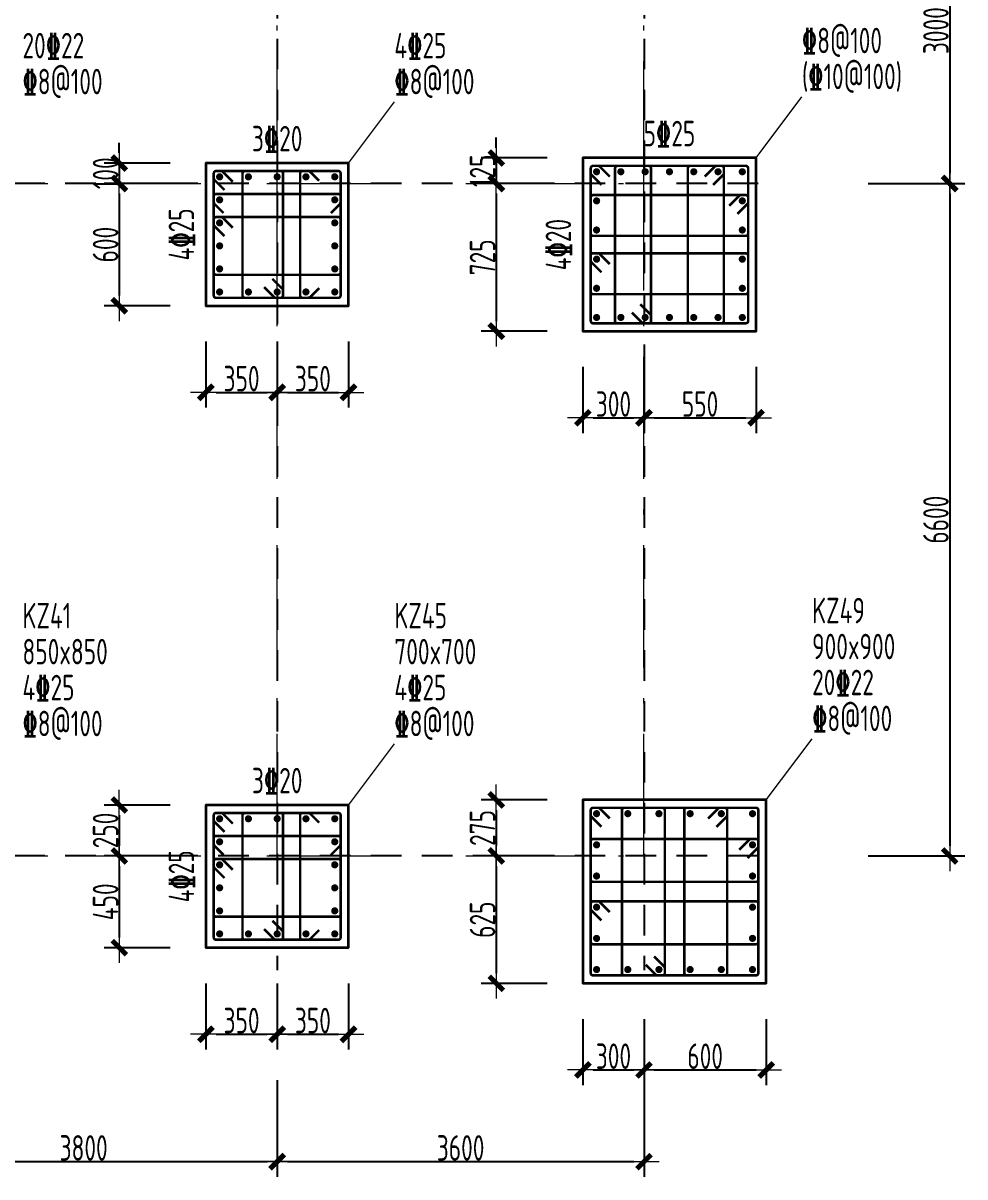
# Model space of a CAD drawing. Header units: millimetres. Extents: x 539196 to 807275, y 431843 to 1156631.
# Drawn here: x 643774 to 653018, y 701309 to 712633 of the extents above; entities that cross this region are included whole.
import ezdxf
from ezdxf.enums import TextEntityAlignment as Align

# ---------------------------------------------------------------- set-up
doc = ezdxf.new("R2010")
doc.units = ezdxf.units.MM
doc.header["$MEASUREMENT"] = 0
for name, pattern in [('DOTE', [2.42, 2, -0.2, 0.02, -0.2]), ('点划线', [1850, 1200, -300, 50, -300]), ('虚线', [500, 300, -200])]:
    doc.linetypes.add(name, pattern=pattern)
doc.layers.add('DOTE', color=1, linetype='DOTE')
for name, color, linetype, lineweight in [('柱原位标注', 7, 'Continuous', 18), ('柱尺寸标注', 3, 'Continuous', 18), ('柱标注引线', 2, 'Continuous', 18), ('柱箍筋', 1, 'Continuous', 25), ('柱纵筋', 1, 'Continuous', 70), ('柱集中标注', 2, 'Continuous', 18), ('砼柱', 2, 'Continuous', 35), ('网格', 9, '点划线', 18), ('轴线标注', 3, 'Continuous', 18)]:
    doc.layers.add(name, color=color, linetype=linetype, lineweight=lineweight)
doc.styles.add('样式 1_yjk_yjk', font='yjkeng.shx', dxfattribs={"width": 0.7, "bigfont": 'yjkchn.shx'})
doc.dimstyles.new('盈建科结构_yjk_yjk', dxfattribs={"dimscale": 100, "dimtxt": 2.5, "dimasz": 1, "dimexe": 1.5, "dimexo": 0.625, "dimgap": 0.1, "dimtad": 1, "dimdec": 0, "dimrnd": 1, "dimzin": 0, "dimdsep": 46, "dimtxsty": '样式 1_yjk_yjk', "dimblk": '_yjkbk', "dimblk1": 'ARCHTICK', "dimblk2": 'ARCHTICK', "dimcen": 0.09, "dimadec": 0, "dimazin": 0, "dimtfac": 1, "dimtdec": 4, "dimtix": 1, "dimtmove": 2, "dimatfit": 3, "dimfxl": 0, "dimtolj": 1, "dimtzin": 0, "dimarcsym": 0})

# ---------------------------------------------------------------- blocks, each defined once
blk = doc.blocks.new('_yjkbk')
blk.add_line((-1, 0), (1.5, 0))
blk.add_lwpolyline([(-0.7, -0.7, 0.5, 0.5, 0), (0.7, 0.7, 0.5, 0.5, 0)], format="xyseb")
blk = doc.blocks.new('*D990')
at = {"layer": 'Defpoints', "color": 0}
for p in [(645568, 709859), (646268, 709859), (646268, 709009)]:
    blk.add_point(p, dxfattribs=at)
at = {"layer": '柱尺寸标注', "color": 0, "lineweight": -2}
for p, q in [((645568, 709509), (645568, 708859)), ((646268, 709509), (646268, 708859)), ((645668, 709009), (646168, 709009))]:
    blk.add_line(p, q, dxfattribs=at)
at = {"layer": '柱尺寸标注', "color": 0, "lineweight": -2, "xscale": 100, "yscale": 100, "zscale": 100, "rotation": 180}
blk.add_blockref('_yjkbk', (645568, 709009), dxfattribs=at)
at = {"layer": '柱尺寸标注', "color": 0, "lineweight": -2, "xscale": 100, "yscale": 100, "zscale": 100}
blk.add_blockref('_yjkbk', (646268, 709009), dxfattribs=at)
at = {"layer": '柱尺寸标注', "color": 0, "insert": (645918, 709144), "char_height": 250, "attachment_point": 5, "style": '样式 1_yjk_yjk'}
blk.add_mtext('\\A1;350', dxfattribs=at)
blk = doc.blocks.new('_ARCHTICK')
at = {"color": 0, "linetype": 'ByBlock', "const_width": 0.15}
blk.add_lwpolyline([(-0.5, -0.5), (0.5, 0.5)], dxfattribs=at)
blk = doc.blocks.new('*D991')
at = {"layer": 'Defpoints', "color": 0}
for p in [(646268, 709859), (646968, 709859), (646968, 709009)]:
    blk.add_point(p, dxfattribs=at)
at = {"layer": '柱尺寸标注', "color": 0, "lineweight": -2}
for p, q in [((646268, 709509), (646268, 708859)), ((646968, 709509), (646968, 708859)), ((646368, 709009), (646868, 709009))]:
    blk.add_line(p, q, dxfattribs=at)
at = {"layer": '柱尺寸标注', "color": 0, "lineweight": -2, "xscale": 100, "yscale": 100, "zscale": 100, "rotation": 180}
blk.add_blockref('_yjkbk', (646268, 709009), dxfattribs=at)
at = {"layer": '柱尺寸标注', "color": 0, "lineweight": -2, "xscale": 100, "yscale": 100, "zscale": 100}
blk.add_blockref('_yjkbk', (646968, 709009), dxfattribs=at)
at = {"layer": '柱尺寸标注', "color": 0, "insert": (646618, 709144), "char_height": 250, "attachment_point": 5, "style": '样式 1_yjk_yjk'}
blk.add_mtext('\\A1;350', dxfattribs=at)
blk = doc.blocks.new('*D992')
at = {"layer": 'Defpoints', "color": 0}
for p in [(645568, 711259), (644718, 711059), (645568, 711059)]:
    blk.add_point(p, dxfattribs=at)
at = {"layer": '柱尺寸标注', "color": 0, "lineweight": -2}
for p, q in [((644718, 711359), (644718, 711459)), ((645218, 711259), (644568, 711259)), ((644718, 711259), (644718, 711059)), ((645218, 711059), (644568, 711059)), ((644718, 710959), (644718, 710859))]:
    blk.add_line(p, q, dxfattribs=at)
at = {"layer": '柱尺寸标注', "color": 0, "lineweight": -2, "xscale": 100, "yscale": 100, "zscale": 100}
for p, rotation in [((644718, 711259), 270), ((644718, 711059), 90)]:
    blk.add_blockref('_yjkbk', p, dxfattribs=dict(at, rotation=rotation))
at = {"layer": '柱尺寸标注', "color": 0, "insert": (644583, 711159), "char_height": 250, "attachment_point": 5, "rotation": 90, "style": '样式 1_yjk_yjk'}
blk.add_mtext('\\A1;100', dxfattribs=at)
blk = doc.blocks.new('*D993')
at = {"layer": 'Defpoints', "color": 0}
for p in [(645568, 711059), (644718, 709859), (645568, 709859)]:
    blk.add_point(p, dxfattribs=at)
at = {"layer": '柱尺寸标注', "color": 0, "lineweight": -2}
for p, q in [((645218, 711059), (644568, 711059)), ((644718, 710959), (644718, 709959)), ((645218, 709859), (644568, 709859))]:
    blk.add_line(p, q, dxfattribs=at)
at = {"layer": '柱尺寸标注', "color": 0, "lineweight": -2, "xscale": 100, "yscale": 100, "zscale": 100}
for p, rotation in [((644718, 711059), 90), ((644718, 709859), 270)]:
    blk.add_blockref('_yjkbk', p, dxfattribs=dict(at, rotation=rotation))
at = {"layer": '柱尺寸标注', "color": 0, "insert": (644583, 710459), "char_height": 250, "attachment_point": 5, "rotation": 90, "style": '样式 1_yjk_yjk'}
blk.add_mtext('\\A1;600', dxfattribs=at)
blk = doc.blocks.new('*D994')
at = {"layer": 'Defpoints', "color": 0}
for p in [(645568, 703559), (646268, 703559), (646268, 702709)]:
    blk.add_point(p, dxfattribs=at)
at = {"layer": '柱尺寸标注', "color": 0, "lineweight": -2}
for p, q in [((645568, 703209), (645568, 702559)), ((646268, 703209), (646268, 702559)), ((645668, 702709), (646168, 702709))]:
    blk.add_line(p, q, dxfattribs=at)
at = {"layer": '柱尺寸标注', "color": 0, "lineweight": -2, "xscale": 100, "yscale": 100, "zscale": 100, "rotation": 180}
blk.add_blockref('_yjkbk', (645568, 702709), dxfattribs=at)
at = {"layer": '柱尺寸标注', "color": 0, "lineweight": -2, "xscale": 100, "yscale": 100, "zscale": 100}
blk.add_blockref('_yjkbk', (646268, 702709), dxfattribs=at)
at = {"layer": '柱尺寸标注', "color": 0, "insert": (645918, 702844), "char_height": 250, "attachment_point": 5, "style": '样式 1_yjk_yjk'}
blk.add_mtext('\\A1;350', dxfattribs=at)
blk = doc.blocks.new('*D995')
at = {"layer": 'Defpoints', "color": 0}
for p in [(646268, 703559), (646968, 703559), (646968, 702709)]:
    blk.add_point(p, dxfattribs=at)
at = {"layer": '柱尺寸标注', "color": 0, "lineweight": -2}
for p, q in [((646268, 703209), (646268, 702559)), ((646968, 703209), (646968, 702559)), ((646368, 702709), (646868, 702709))]:
    blk.add_line(p, q, dxfattribs=at)
at = {"layer": '柱尺寸标注', "color": 0, "lineweight": -2, "xscale": 100, "yscale": 100, "zscale": 100, "rotation": 180}
blk.add_blockref('_yjkbk', (646268, 702709), dxfattribs=at)
at = {"layer": '柱尺寸标注', "color": 0, "lineweight": -2, "xscale": 100, "yscale": 100, "zscale": 100}
blk.add_blockref('_yjkbk', (646968, 702709), dxfattribs=at)
at = {"layer": '柱尺寸标注', "color": 0, "insert": (646618, 702844), "char_height": 250, "attachment_point": 5, "style": '样式 1_yjk_yjk'}
blk.add_mtext('\\A1;350', dxfattribs=at)
blk = doc.blocks.new('*D996')
at = {"layer": 'Defpoints', "color": 0}
for p in [(645568, 704959), (644718, 704459), (645568, 704459)]:
    blk.add_point(p, dxfattribs=at)
at = {"layer": '柱尺寸标注', "color": 0, "lineweight": -2}
for p, q in [((645218, 704959), (644568, 704959)), ((644718, 704859), (644718, 704559)), ((645218, 704459), (644568, 704459))]:
    blk.add_line(p, q, dxfattribs=at)
at = {"layer": '柱尺寸标注', "color": 0, "lineweight": -2, "xscale": 100, "yscale": 100, "zscale": 100}
for p, rotation in [((644718, 704959), 90), ((644718, 704459), 270)]:
    blk.add_blockref('_yjkbk', p, dxfattribs=dict(at, rotation=rotation))
at = {"layer": '柱尺寸标注', "color": 0, "insert": (644583, 704709), "char_height": 250, "attachment_point": 5, "rotation": 90, "style": '样式 1_yjk_yjk'}
blk.add_mtext('\\A1;250', dxfattribs=at)
blk = doc.blocks.new('*D997')
at = {"layer": 'Defpoints', "color": 0}
for p in [(645568, 704459), (644718, 703559), (645568, 703559)]:
    blk.add_point(p, dxfattribs=at)
at = {"layer": '柱尺寸标注', "color": 0, "lineweight": -2}
for p, q in [((645218, 704459), (644568, 704459)), ((644718, 704359), (644718, 703659)), ((645218, 703559), (644568, 703559))]:
    blk.add_line(p, q, dxfattribs=at)
at = {"layer": '柱尺寸标注', "color": 0, "lineweight": -2, "xscale": 100, "yscale": 100, "zscale": 100}
for p, rotation in [((644718, 704459), 90), ((644718, 703559), 270)]:
    blk.add_blockref('_yjkbk', p, dxfattribs=dict(at, rotation=rotation))
at = {"layer": '柱尺寸标注', "color": 0, "insert": (644583, 704009), "char_height": 250, "attachment_point": 5, "rotation": 90, "style": '样式 1_yjk_yjk'}
blk.add_mtext('\\A1;450', dxfattribs=at)
blk = doc.blocks.new('*D1006')
at = {"layer": 'Defpoints', "color": 0}
for p in [(649268, 709609), (649868, 709609), (649868, 708759)]:
    blk.add_point(p, dxfattribs=at)
at = {"layer": '柱尺寸标注', "color": 0, "lineweight": -2}
for p, q in [((649268, 709259), (649268, 708609)), ((649868, 709259), (649868, 708609)), ((649368, 708759), (649768, 708759))]:
    blk.add_line(p, q, dxfattribs=at)
at = {"layer": '柱尺寸标注', "color": 0, "lineweight": -2, "xscale": 100, "yscale": 100, "zscale": 100, "rotation": 180}
blk.add_blockref('_yjkbk', (649268, 708759), dxfattribs=at)
at = {"layer": '柱尺寸标注', "color": 0, "lineweight": -2, "xscale": 100, "yscale": 100, "zscale": 100}
blk.add_blockref('_yjkbk', (649868, 708759), dxfattribs=at)
at = {"layer": '柱尺寸标注', "color": 0, "insert": (649568, 708894), "char_height": 250, "attachment_point": 5, "style": '样式 1_yjk_yjk'}
blk.add_mtext('\\A1;300', dxfattribs=at)
blk = doc.blocks.new('*D1007')
at = {"layer": 'Defpoints', "color": 0}
for p in [(649868, 709609), (650968, 709609), (650968, 708759)]:
    blk.add_point(p, dxfattribs=at)
at = {"layer": '柱尺寸标注', "color": 0, "lineweight": -2}
for p, q in [((649868, 709259), (649868, 708609)), ((650968, 709259), (650968, 708609)), ((649968, 708759), (650868, 708759))]:
    blk.add_line(p, q, dxfattribs=at)
at = {"layer": '柱尺寸标注', "color": 0, "lineweight": -2, "xscale": 100, "yscale": 100, "zscale": 100, "rotation": 180}
blk.add_blockref('_yjkbk', (649868, 708759), dxfattribs=at)
at = {"layer": '柱尺寸标注', "color": 0, "lineweight": -2, "xscale": 100, "yscale": 100, "zscale": 100}
blk.add_blockref('_yjkbk', (650968, 708759), dxfattribs=at)
at = {"layer": '柱尺寸标注', "color": 0, "insert": (650418, 708894), "char_height": 250, "attachment_point": 5, "style": '样式 1_yjk_yjk'}
blk.add_mtext('\\A1;550', dxfattribs=at)
blk = doc.blocks.new('*D1008')
at = {"layer": 'Defpoints', "color": 0}
for p in [(649268, 711309), (648418, 711059), (649268, 711059)]:
    blk.add_point(p, dxfattribs=at)
at = {"layer": '柱尺寸标注', "color": 0, "lineweight": -2}
for p, q in [((648418, 711409), (648418, 711509)), ((648918, 711309), (648268, 711309)), ((648418, 711309), (648418, 711059)), ((648918, 711059), (648268, 711059)), ((648418, 710959), (648418, 710859))]:
    blk.add_line(p, q, dxfattribs=at)
at = {"layer": '柱尺寸标注', "color": 0, "lineweight": -2, "xscale": 100, "yscale": 100, "zscale": 100}
for p, rotation in [((648418, 711309), 270), ((648418, 711059), 90)]:
    blk.add_blockref('_yjkbk', p, dxfattribs=dict(at, rotation=rotation))
at = {"layer": '柱尺寸标注', "color": 0, "insert": (648283, 711184), "char_height": 250, "attachment_point": 5, "rotation": 90, "style": '样式 1_yjk_yjk'}
blk.add_mtext('\\A1;125', dxfattribs=at)
blk = doc.blocks.new('*D1009')
at = {"layer": 'Defpoints', "color": 0}
for p in [(649268, 711059), (648418, 709609), (649268, 709609)]:
    blk.add_point(p, dxfattribs=at)
at = {"layer": '柱尺寸标注', "color": 0, "lineweight": -2}
for p, q in [((648918, 711059), (648268, 711059)), ((648418, 710959), (648418, 709709)), ((648918, 709609), (648268, 709609))]:
    blk.add_line(p, q, dxfattribs=at)
at = {"layer": '柱尺寸标注', "color": 0, "lineweight": -2, "xscale": 100, "yscale": 100, "zscale": 100}
for p, rotation in [((648418, 711059), 90), ((648418, 709609), 270)]:
    blk.add_blockref('_yjkbk', p, dxfattribs=dict(at, rotation=rotation))
at = {"layer": '柱尺寸标注', "color": 0, "insert": (648283, 710334), "char_height": 250, "attachment_point": 5, "rotation": 90, "style": '样式 1_yjk_yjk'}
blk.add_mtext('\\A1;725', dxfattribs=at)
blk = doc.blocks.new('*D1010')
at = {"layer": 'Defpoints', "color": 0}
for p in [(649268, 703209), (649868, 703209), (649868, 702359)]:
    blk.add_point(p, dxfattribs=at)
at = {"layer": '柱尺寸标注', "color": 0, "lineweight": -2}
for p, q in [((649268, 702859), (649268, 702209)), ((649868, 702859), (649868, 702209)), ((649368, 702359), (649768, 702359))]:
    blk.add_line(p, q, dxfattribs=at)
at = {"layer": '柱尺寸标注', "color": 0, "lineweight": -2, "xscale": 100, "yscale": 100, "zscale": 100, "rotation": 180}
blk.add_blockref('_yjkbk', (649268, 702359), dxfattribs=at)
at = {"layer": '柱尺寸标注', "color": 0, "lineweight": -2, "xscale": 100, "yscale": 100, "zscale": 100}
blk.add_blockref('_yjkbk', (649868, 702359), dxfattribs=at)
at = {"layer": '柱尺寸标注', "color": 0, "insert": (649568, 702494), "char_height": 250, "attachment_point": 5, "style": '样式 1_yjk_yjk'}
blk.add_mtext('\\A1;300', dxfattribs=at)
blk = doc.blocks.new('*D1011')
at = {"layer": 'Defpoints', "color": 0}
for p in [(649868, 703209), (651068, 703209), (651068, 702359)]:
    blk.add_point(p, dxfattribs=at)
at = {"layer": '柱尺寸标注', "color": 0, "lineweight": -2}
for p, q in [((649868, 702859), (649868, 702209)), ((651068, 702859), (651068, 702209)), ((649968, 702359), (650968, 702359))]:
    blk.add_line(p, q, dxfattribs=at)
at = {"layer": '柱尺寸标注', "color": 0, "lineweight": -2, "xscale": 100, "yscale": 100, "zscale": 100, "rotation": 180}
blk.add_blockref('_yjkbk', (649868, 702359), dxfattribs=at)
at = {"layer": '柱尺寸标注', "color": 0, "lineweight": -2, "xscale": 100, "yscale": 100, "zscale": 100}
blk.add_blockref('_yjkbk', (651068, 702359), dxfattribs=at)
at = {"layer": '柱尺寸标注', "color": 0, "insert": (650468, 702494), "char_height": 250, "attachment_point": 5, "style": '样式 1_yjk_yjk'}
blk.add_mtext('\\A1;600', dxfattribs=at)
blk = doc.blocks.new('*D1012')
at = {"layer": 'Defpoints', "color": 0}
for p in [(649268, 705009), (648418, 704459), (649268, 704459)]:
    blk.add_point(p, dxfattribs=at)
at = {"layer": '柱尺寸标注', "color": 0, "lineweight": -2}
for p, q in [((648918, 705009), (648268, 705009)), ((648418, 704909), (648418, 704559)), ((648918, 704459), (648268, 704459))]:
    blk.add_line(p, q, dxfattribs=at)
at = {"layer": '柱尺寸标注', "color": 0, "lineweight": -2, "xscale": 100, "yscale": 100, "zscale": 100}
for p, rotation in [((648418, 705009), 90), ((648418, 704459), 270)]:
    blk.add_blockref('_yjkbk', p, dxfattribs=dict(at, rotation=rotation))
at = {"layer": '柱尺寸标注', "color": 0, "insert": (648283, 704734), "char_height": 250, "attachment_point": 5, "rotation": 90, "style": '样式 1_yjk_yjk'}
blk.add_mtext('\\A1;275', dxfattribs=at)
blk = doc.blocks.new('*D1013')
at = {"layer": 'Defpoints', "color": 0}
for p in [(649268, 704459), (648418, 703209), (649268, 703209)]:
    blk.add_point(p, dxfattribs=at)
at = {"layer": '柱尺寸标注', "color": 0, "lineweight": -2}
for p, q in [((648918, 704459), (648268, 704459)), ((648418, 704359), (648418, 703309)), ((648918, 703209), (648268, 703209))]:
    blk.add_line(p, q, dxfattribs=at)
at = {"layer": '柱尺寸标注', "color": 0, "lineweight": -2, "xscale": 100, "yscale": 100, "zscale": 100}
for p, rotation in [((648418, 704459), 90), ((648418, 703209), 270)]:
    blk.add_blockref('_yjkbk', p, dxfattribs=dict(at, rotation=rotation))
at = {"layer": '柱尺寸标注', "color": 0, "insert": (648283, 703834), "char_height": 250, "attachment_point": 5, "rotation": 90, "style": '样式 1_yjk_yjk'}
blk.add_mtext('\\A1;625', dxfattribs=at)
blk = doc.blocks.new('*D1030')
at = {"layer": 'Defpoints', "color": 0}
for p in [(642468, 704459), (646268, 704459), (646268, 701459)]:
    blk.add_point(p, dxfattribs=at)
at = {"layer": '轴线标注', "color": 0, "lineweight": -2}
for p, q in [((642468, 702259), (642468, 701309)), ((646268, 702259), (646268, 701309)), ((642568, 701459), (646168, 701459))]:
    blk.add_line(p, q, dxfattribs=at)
at = {"layer": '轴线标注', "color": 0, "lineweight": -2, "xscale": 100, "yscale": 100, "zscale": 100, "rotation": 180}
blk.add_blockref('_yjkbk', (642468, 701459), dxfattribs=at)
at = {"layer": '轴线标注', "color": 0, "lineweight": -2, "xscale": 100, "yscale": 100, "zscale": 100}
blk.add_blockref('_yjkbk', (646268, 701459), dxfattribs=at)
at = {"layer": '轴线标注', "color": 0, "insert": (644368, 701594), "char_height": 250, "attachment_point": 5, "style": '样式 1_yjk_yjk'}
blk.add_mtext('\\A1;3800', dxfattribs=at)
blk = doc.blocks.new('*D1032')
at = {"layer": 'Defpoints', "color": 0}
for p in [(646268, 704459), (649868, 704459), (649868, 701459)]:
    blk.add_point(p, dxfattribs=at)
at = {"layer": '轴线标注', "color": 0, "lineweight": -2}
for p, q in [((646268, 702259), (646268, 701309)), ((649868, 702259), (649868, 701309)), ((646368, 701459), (649768, 701459))]:
    blk.add_line(p, q, dxfattribs=at)
at = {"layer": '轴线标注', "color": 0, "lineweight": -2, "xscale": 100, "yscale": 100, "zscale": 100, "rotation": 180}
blk.add_blockref('_yjkbk', (646268, 701459), dxfattribs=at)
at = {"layer": '轴线标注', "color": 0, "lineweight": -2, "xscale": 100, "yscale": 100, "zscale": 100}
blk.add_blockref('_yjkbk', (649868, 701459), dxfattribs=at)
at = {"layer": '轴线标注', "color": 0, "insert": (648068, 701594), "char_height": 250, "attachment_point": 5, "style": '样式 1_yjk_yjk'}
blk.add_mtext('\\A1;3600', dxfattribs=at)
blk = doc.blocks.new('*D1045')
at = {"layer": 'Defpoints', "color": 0}
for p in [(649868, 714059), (649868, 711059), (652868, 711059)]:
    blk.add_point(p, dxfattribs=at)
at = {"layer": '轴线标注', "color": 0, "lineweight": -2}
for p, q in [((652068, 714059), (653018, 714059)), ((652868, 713959), (652868, 711159)), ((652068, 711059), (653018, 711059))]:
    blk.add_line(p, q, dxfattribs=at)
at = {"layer": '轴线标注', "color": 0, "lineweight": -2, "xscale": 100, "yscale": 100, "zscale": 100}
for p, rotation in [((652868, 714059), 90), ((652868, 711059), 270)]:
    blk.add_blockref('_yjkbk', p, dxfattribs=dict(at, rotation=rotation))
at = {"layer": '轴线标注', "color": 0, "insert": (652733, 712559), "char_height": 250, "attachment_point": 5, "rotation": 90, "style": '样式 1_yjk_yjk'}
blk.add_mtext('\\A1;3000', dxfattribs=at)
blk = doc.blocks.new('*D1047')
at = {"layer": 'Defpoints', "color": 0}
for p in [(649868, 711059), (649868, 704459), (652868, 704459)]:
    blk.add_point(p, dxfattribs=at)
at = {"layer": '轴线标注', "color": 0, "lineweight": -2}
for p, q in [((652068, 711059), (653018, 711059)), ((652868, 710959), (652868, 704559)), ((652068, 704459), (653018, 704459))]:
    blk.add_line(p, q, dxfattribs=at)
at = {"layer": '轴线标注', "color": 0, "lineweight": -2, "xscale": 100, "yscale": 100, "zscale": 100}
for p, rotation in [((652868, 711059), 90), ((652868, 704459), 270)]:
    blk.add_blockref('_yjkbk', p, dxfattribs=dict(at, rotation=rotation))
at = {"layer": '轴线标注', "color": 0, "insert": (652733, 707759), "char_height": 250, "attachment_point": 5, "rotation": 90, "style": '样式 1_yjk_yjk'}
blk.add_mtext('\\A1;6600', dxfattribs=at)
blk = doc.blocks.new('jzzw')
at = {"layer": 'DOTE', "color": 1, "linetype": '虚线'}
for p, q in [((947786, 890469), (947786, 834829)), ((951386, 890469), (951386, 834829)), ((952506, 842549), (911886, 842549)), ((952506, 842549), (911886, 842549)), ((952506, 835949), (912186, 835949)), ((952506, 835949), (912186, 835949)), ((952506, 835949), (912186, 835949)), ((952506, 835949), (912186, 835949))]:
    blk.add_line(p, q, dxfattribs=at)

msp = doc.modelspace()

# ---------------------------------------------------------------- linework, layer by layer
at = {"layer": '柱标注引线'}
for p, q in [((646967.6, 711259.2), (647417.6, 711859.2)), ((650967.6, 711309.2), (651417.6, 711909.2)), ((651067.6, 705009.2), (651517.6, 705609.2)), ((646967.6, 704959.2), (647417.6, 705559.2))]:
    msp.add_line(p, q, dxfattribs=at)
at = {"layer": '柱箍筋', "const_width": 25}
for points in [[(645831.6, 711076.5), (645733.4, 711174.8, 0.1989124), (645716.6, 711181.7), (645668.8, 711181.7, 0.4142136), (645645.1, 711158), (645645.1, 709960.5, 0.4142136), (645668.8, 709936.7), (646866.3, 709936.7, 0.4142136), (646890.1, 709960.5), (646890.1, 711158, 0.4142136), (646866.3, 711181.7), (645668.8, 711181.7, 0.4142136), (645645.1, 711158), (645645.1, 711110.2, 0.1989124), (645652, 711093.5), (645750.3, 710995.2)], [(646138.5, 710042), (646236.8, 709943.7, 0.1989124), (646253.6, 709936.7), (646301.3, 709936.7, 0.4142136), (646325.1, 709960.5), (646325.1, 711158, 0.4142136), (646301.3, 711181.7), (645951.3, 711181.7, 0.4142136), (645927.6, 711158), (645927.6, 709960.5, 0.4142136), (645951.3, 709936.7), (646301.3, 709936.7, 0.4142136), (646325.1, 709960.5), (646325.1, 710008.2, 0.1989124), (646318.1, 710025), (646219.9, 710123.3)], [(646679.1, 710032.1), (646590.7, 709943.7, -0.131362), (646564.1, 709936.7), (646516.3, 709936.7, -0.4142136), (646492.6, 709960.5), (646492.6, 711158, -0.4142136), (646516.3, 711181.7), (646564.1, 711181.7, -0.131362), (646590.7, 711174.8), (646679.1, 711086.4)], [(649531.6, 711126.5), (649433.4, 711224.8, 0.1989124), (649416.6, 711231.7), (649368.8, 711231.7, 0.4142136), (649345.1, 711208), (649345.1, 709710.5, 0.4142136), (649368.8, 709686.7), (650866.3, 709686.7, 0.4142136), (650890.1, 709710.5), (650890.1, 711208, 0.4142136), (650866.3, 711231.7), (649368.8, 711231.7, 0.4142136), (649345.1, 711208), (649345.1, 711160.2, 0.1989124), (649352, 711143.5), (649450.3, 711045.2)], [(649750.2, 709792), (649848.5, 709693.7, 0.1989124), (649865.3, 709686.7), (649913, 709686.7, 0.4142136), (649936.8, 709710.5), (649936.8, 711208, 0.4142136), (649913, 711231.7), (649607.2, 711231.7, 0.4142136), (649583.4, 711208), (649583.4, 709710.5, 0.4142136), (649607.2, 709686.7), (649913, 709686.7, 0.4142136), (649936.8, 709710.5), (649936.8, 709758.2, 0.1989124), (649929.8, 709775), (649831.5, 709873.3)], [(650465.2, 711126.5), (650563.5, 711224.8, -0.1989124), (650580.3, 711231.7), (650628, 711231.7, -0.4142136), (650651.8, 711208), (650651.8, 709710.5, -0.4142136), (650628, 709686.7), (650322.2, 709686.7, -0.4142136), (650298.4, 709710.5), (650298.4, 711208, -0.4142136), (650322.2, 711231.7), (650628, 711231.7, -0.4142136), (650651.8, 711208), (650651.8, 711160.2, -0.1989124), (650644.8, 711143.5), (650546.5, 711045.2)], [(645740.4, 710769.2), (645652, 710857.6, -0.131362), (645645.1, 710884.2), (645645.1, 710932, -0.4142136), (645668.8, 710955.7), (646866.3, 710955.7, -0.4142136), (646890.1, 710932), (646890.1, 710884.2, -0.131362), (646883.1, 710857.6), (646794.7, 710769.2)], [(650784.9, 710759.2), (650883.1, 710857.5, 0.1989124), (650890.1, 710874.2), (650890.1, 710922, 0.4142136), (650866.3, 710945.7), (649368.8, 710945.7, 0.4142136), (649345.1, 710922), (649345.1, 710568.5, 0.4142136), (649368.8, 710544.7), (650866.3, 710544.7, 0.4142136), (650890.1, 710568.5), (650890.1, 710922, 0.4142136), (650866.3, 710945.7), (650818.6, 710945.7, 0.1989124), (650801.8, 710938.8), (650703.5, 710840.5)], [(645750.3, 710543.2), (645652, 710641.5, -0.1989124), (645645.1, 710658.2), (645645.1, 710706, -0.4142136), (645668.8, 710729.7), (646866.3, 710729.7, -0.4142136), (646890.1, 710706), (646890.1, 710186.5, -0.4142136), (646866.3, 710162.7), (645668.8, 710162.7, -0.4142136), (645645.1, 710186.5), (645645.1, 710706, -0.4142136), (645668.8, 710729.7), (645716.6, 710729.7, -0.1989124), (645733.4, 710722.8), (645831.6, 710624.5)], [(649450.3, 710187.2), (649352, 710285.5, -0.1989124), (649345.1, 710302.2), (649345.1, 710350, -0.4142136), (649368.8, 710373.7), (650866.3, 710373.7, -0.4142136), (650890.1, 710350), (650890.1, 709996.5, -0.4142136), (650866.3, 709972.7), (649368.8, 709972.7, -0.4142136), (649345.1, 709996.5), (649345.1, 710350, -0.4142136), (649368.8, 710373.7), (649416.6, 710373.7, -0.1989124), (649433.4, 710366.8), (649531.6, 710268.5)], [(649531.6, 704826.5), (649433.4, 704924.8, 0.1989124), (649416.6, 704931.7), (649368.8, 704931.7, 0.4142136), (649345.1, 704908), (649345.1, 703310.5, 0.4142136), (649368.8, 703286.7), (650966.3, 703286.7, 0.4142136), (650990.1, 703310.5), (650990.1, 704908, 0.4142136), (650966.3, 704931.7), (649368.8, 704931.7, 0.4142136), (649345.1, 704908), (649345.1, 704860.2, 0.1989124), (649352, 704843.5), (649450.3, 704745.2)], [(649885.5, 703392), (649983.8, 703293.7, 0.1989124), (650000.6, 703286.7), (650048.3, 703286.7, 0.4142136), (650072.1, 703310.5), (650072.1, 704908, 0.4142136), (650048.3, 704931.7), (649674.8, 704931.7, 0.4142136), (649651.1, 704908), (649651.1, 703310.5, 0.4142136), (649674.8, 703286.7), (650048.3, 703286.7, 0.4142136), (650072.1, 703310.5), (650072.1, 703358.2, 0.1989124), (650065.1, 703375), (649966.9, 703473.3)], [(650497.5, 704826.5), (650595.8, 704924.8, -0.1989124), (650612.6, 704931.7), (650660.3, 704931.7, -0.4142136), (650684.1, 704908), (650684.1, 703310.5, -0.4142136), (650660.3, 703286.7), (650286.8, 703286.7, -0.4142136), (650263.1, 703310.5), (650263.1, 704908, -0.4142136), (650286.8, 704931.7), (650660.3, 704931.7, -0.4142136), (650684.1, 704908), (650684.1, 704860.2, -0.1989124), (650677.1, 704843.5), (650578.9, 704745.2)], [(645831.6, 704776.5), (645733.4, 704874.8, 0.1989124), (645716.6, 704881.7), (645668.8, 704881.7, 0.4142136), (645645.1, 704858), (645645.1, 703660.5, 0.4142136), (645668.8, 703636.7), (646866.3, 703636.7, 0.4142136), (646890.1, 703660.5), (646890.1, 704858, 0.4142136), (646866.3, 704881.7), (645668.8, 704881.7, 0.4142136), (645645.1, 704858), (645645.1, 704810.2, 0.1989124), (645652, 704793.5), (645750.3, 704695.2)], [(646138.5, 703742), (646236.8, 703643.7, 0.1989124), (646253.6, 703636.7), (646301.3, 703636.7, 0.4142136), (646325.1, 703660.5), (646325.1, 704858, 0.4142136), (646301.3, 704881.7), (645951.3, 704881.7, 0.4142136), (645927.6, 704858), (645927.6, 703660.5, 0.4142136), (645951.3, 703636.7), (646301.3, 703636.7, 0.4142136), (646325.1, 703660.5), (646325.1, 703708.2, 0.1989124), (646318.1, 703725), (646219.9, 703823.3)], [(646679.1, 703732.1), (646590.7, 703643.7, -0.131362), (646564.1, 703636.7), (646516.3, 703636.7, -0.4142136), (646492.6, 703660.5), (646492.6, 704858, -0.4142136), (646516.3, 704881.7), (646564.1, 704881.7, -0.131362), (646590.7, 704874.8), (646679.1, 704786.4)], [(645740.4, 704469.2), (645652, 704557.6, -0.131362), (645645.1, 704584.2), (645645.1, 704632, -0.4142136), (645668.8, 704655.7), (646866.3, 704655.7, -0.4142136), (646890.1, 704632), (646890.1, 704584.2, -0.131362), (646883.1, 704557.6), (646794.7, 704469.2)], [(650884.9, 704439.2), (650983.1, 704537.5, 0.1989124), (650990.1, 704554.2), (650990.1, 704602, 0.4142136), (650966.3, 704625.7), (649368.8, 704625.7, 0.4142136), (649345.1, 704602), (649345.1, 704228.5, 0.4142136), (649368.8, 704204.7), (650966.3, 704204.7, 0.4142136), (650990.1, 704228.5), (650990.1, 704602, 0.4142136), (650966.3, 704625.7), (650918.6, 704625.7, 0.1989124), (650901.8, 704618.8), (650803.5, 704520.5)], [(645750.3, 704243.2), (645652, 704341.5, -0.1989124), (645645.1, 704358.2), (645645.1, 704406, -0.4142136), (645668.8, 704429.7), (646866.3, 704429.7, -0.4142136), (646890.1, 704406), (646890.1, 703886.5, -0.4142136), (646866.3, 703862.7), (645668.8, 703862.7, -0.4142136), (645645.1, 703886.5), (645645.1, 704406, -0.4142136), (645668.8, 704429.7), (645716.6, 704429.7, -0.1989124), (645733.4, 704422.8), (645831.6, 704324.5)], [(649450.3, 703827.2), (649352, 703925.5, -0.1989124), (649345.1, 703942.2), (649345.1, 703990, -0.4142136), (649368.8, 704013.7), (650966.3, 704013.7, -0.4142136), (650990.1, 703990), (650990.1, 703616.5, -0.4142136), (650966.3, 703592.7), (649368.8, 703592.7, -0.4142136), (649345.1, 703616.5), (649345.1, 703990, -0.4142136), (649368.8, 704013.7), (649416.6, 704013.7, -0.1989124), (649433.4, 704006.8), (649531.6, 703908.5)]]:
    msp.add_lwpolyline(points, format="xyb", dxfattribs=at)
at = {"layer": '柱纵筋', "const_width": 35}
for points in [[(645720.1, 711124.2, 1), (645685.1, 711124.2, 1)], [(646002.6, 711124.2, 1), (645967.6, 711124.2, 1)], [(646285.1, 711124.2, 1), (646250.1, 711124.2, 1)], [(646567.6, 711124.2, 1), (646532.6, 711124.2, 1)], [(646850.1, 711124.2, 1), (646815.1, 711124.2, 1)], [(649420.1, 711174.2, 1), (649385.1, 711174.2, 1)], [(649658.4, 711174.2, 1), (649623.4, 711174.2, 1)], [(649896.8, 711174.2, 1), (649861.8, 711174.2, 1)], [(650135.1, 711174.2, 1), (650100.1, 711174.2, 1)], [(650373.4, 711174.2, 1), (650338.4, 711174.2, 1)], [(650611.8, 711174.2, 1), (650576.8, 711174.2, 1)], [(650850.1, 711174.2, 1), (650815.1, 711174.2, 1)], [(645720.1, 710898.2, 1), (645685.1, 710898.2, 1)], [(646850.1, 710898.2, 1), (646815.1, 710898.2, 1)], [(649420.1, 710888.2, 1), (649385.1, 710888.2, 1)], [(650850.1, 710888.2, 1), (650815.1, 710888.2, 1)], [(645720.1, 710672.2, 1), (645685.1, 710672.2, 1)], [(646850.1, 710672.2, 1), (646815.1, 710672.2, 1)], [(649420.1, 710602.2, 1), (649385.1, 710602.2, 1)], [(650850.1, 710602.2, 1), (650815.1, 710602.2, 1)], [(645720.1, 710446.2, 1), (645685.1, 710446.2, 1)], [(646850.1, 710446.2, 1), (646815.1, 710446.2, 1)], [(649420.1, 710316.2, 1), (649385.1, 710316.2, 1)], [(650850.1, 710316.2, 1), (650815.1, 710316.2, 1)], [(645720.1, 710220.2, 1), (645685.1, 710220.2, 1)], [(646850.1, 710220.2, 1), (646815.1, 710220.2, 1)], [(645720.1, 709994.2, 1), (645685.1, 709994.2, 1)], [(646002.6, 709994.2, 1), (645967.6, 709994.2, 1)], [(646285.1, 709994.2, 1), (646250.1, 709994.2, 1)], [(646567.6, 709994.2, 1), (646532.6, 709994.2, 1)], [(646850.1, 709994.2, 1), (646815.1, 709994.2, 1)], [(649420.1, 710030.2, 1), (649385.1, 710030.2, 1)], [(650850.1, 710030.2, 1), (650815.1, 710030.2, 1)], [(649420.1, 709744.2, 1), (649385.1, 709744.2, 1)], [(649658.4, 709744.2, 1), (649623.4, 709744.2, 1)], [(649896.8, 709744.2, 1), (649861.8, 709744.2, 1)], [(650135.1, 709744.2, 1), (650100.1, 709744.2, 1)], [(650373.4, 709744.2, 1), (650338.4, 709744.2, 1)], [(650611.8, 709744.2, 1), (650576.8, 709744.2, 1)], [(650850.1, 709744.2, 1), (650815.1, 709744.2, 1)], [(645720.1, 704824.2, 1), (645685.1, 704824.2, 1)], [(646002.6, 704824.2, 1), (645967.6, 704824.2, 1)], [(646285.1, 704824.2, 1), (646250.1, 704824.2, 1)], [(646567.6, 704824.2, 1), (646532.6, 704824.2, 1)], [(646850.1, 704824.2, 1), (646815.1, 704824.2, 1)], [(649420.1, 704874.2, 1), (649385.1, 704874.2, 1)], [(649726.1, 704874.2, 1), (649691.1, 704874.2, 1)], [(650032.1, 704874.2, 1), (649997.1, 704874.2, 1)], [(650338.1, 704874.2, 1), (650303.1, 704874.2, 1)], [(650644.1, 704874.2, 1), (650609.1, 704874.2, 1)], [(650950.1, 704874.2, 1), (650915.1, 704874.2, 1)], [(645720.1, 704598.2, 1), (645685.1, 704598.2, 1)], [(646850.1, 704598.2, 1), (646815.1, 704598.2, 1)], [(649420.1, 704568.2, 1), (649385.1, 704568.2, 1)], [(650950.1, 704568.2, 1), (650915.1, 704568.2, 1)], [(645720.1, 704372.2, 1), (645685.1, 704372.2, 1)], [(646850.1, 704372.2, 1), (646815.1, 704372.2, 1)], [(649420.1, 704262.2, 1), (649385.1, 704262.2, 1)], [(650950.1, 704262.2, 1), (650915.1, 704262.2, 1)], [(645720.1, 704146.2, 1), (645685.1, 704146.2, 1)], [(646850.1, 704146.2, 1), (646815.1, 704146.2, 1)], [(645720.1, 703920.2, 1), (645685.1, 703920.2, 1)], [(646850.1, 703920.2, 1), (646815.1, 703920.2, 1)], [(649420.1, 703956.2, 1), (649385.1, 703956.2, 1)], [(650950.1, 703956.2, 1), (650915.1, 703956.2, 1)], [(645720.1, 703694.2, 1), (645685.1, 703694.2, 1)], [(646002.6, 703694.2, 1), (645967.6, 703694.2, 1)], [(646285.1, 703694.2, 1), (646250.1, 703694.2, 1)], [(646567.6, 703694.2, 1), (646532.6, 703694.2, 1)], [(646850.1, 703694.2, 1), (646815.1, 703694.2, 1)], [(649420.1, 703650.2, 1), (649385.1, 703650.2, 1)], [(650950.1, 703650.2, 1), (650915.1, 703650.2, 1)], [(649420.1, 703344.2, 1), (649385.1, 703344.2, 1)], [(649726.1, 703344.2, 1), (649691.1, 703344.2, 1)], [(650032.1, 703344.2, 1), (649997.1, 703344.2, 1)], [(650338.1, 703344.2, 1), (650303.1, 703344.2, 1)], [(650644.1, 703344.2, 1), (650609.1, 703344.2, 1)], [(650950.1, 703344.2, 1), (650915.1, 703344.2, 1)]]:
    msp.add_lwpolyline(points, format="xyb", close=True, dxfattribs=at)
at = {"layer": '砼柱'}
for points in [[(646967.6, 711259.2), (645567.6, 711259.2), (645567.6, 709859.2), (646967.6, 709859.2)], [(650967.6, 711309.2), (649267.6, 711309.2), (649267.6, 709609.2), (650967.6, 709609.2)], [(646967.6, 704959.2), (645567.6, 704959.2), (645567.6, 703559.2), (646967.6, 703559.2)], [(651067.6, 705009.2), (649267.6, 705009.2), (649267.6, 703209.2), (651067.6, 703209.2)]]:
    msp.add_lwpolyline(points, close=True, dxfattribs=at)
at = {"layer": '网格'}
for p, q in [((646267.6, 711059.2), (646267.6, 714059.2)), ((649867.6, 711059.2), (649867.6, 714059.2)), ((642467.6, 711059.2), (646267.6, 711059.2)), ((646267.6, 704459.2), (646267.6, 711059.2)), ((646267.6, 711059.2), (649867.6, 711059.2)), ((649867.6, 704459.2), (649867.6, 711059.2)), ((642467.6, 704459.2), (646267.6, 704459.2)), ((646267.6, 704459.2), (649867.6, 704459.2))]:
    msp.add_line(p, q, dxfattribs=at)

# ---------------------------------------------------------------- block references
msp.add_blockref('jzzw', (-301518.2, -131489.7))

# ---------------------------------------------------------------- texts
at = {"layer": '柱原位标注', "linetype": 'Continuous', "style": '样式 1_yjk_yjk', "width": 0.7}
for s, p in [('3\x8420', (646267.6, 711299.2)), ('5\x8425', (650117.6, 711349.2)), ('3\x8420', (646267.6, 704999.2))]:
    msp.add_text(s, height=250, dxfattribs=at).set_placement(p, align=Align.BOTTOM_CENTER)
for s, p in [('4\x8425', (645527.6, 710559.2)), ('4\x8420', (649227.6, 710459.2)), ('4\x8425', (645527.6, 704259.2))]:
    msp.add_text(s, height=250, rotation=90, dxfattribs=at).set_placement(p, align=Align.BOTTOM_CENTER)
at = {"layer": '柱集中标注', "linetype": 'Continuous', "style": '样式 1_yjk_yjk', "width": 0.7}
for s, p in [('\x848@100', (651417.6, 712262)), ('20\x8422', (643767.6, 712212)), ('4\x8425', (647417.6, 712212)), ('\x848@100', (643767.6, 711859.2)), ('\x848@100', (647417.6, 711859.2)), ('(\x8410@100)', (651417.6, 711909.2)), ('KZ49', (651517.6, 706667.5)), ('KZ41', (643767.6, 706617.5)), ('KZ45', (647417.6, 706617.5)), ('900x900', (651517.6, 706314.7)), ('850x850', (643767.6, 706264.7)), ('700x700', (647417.6, 706264.7)), ('20\x8422', (651517.6, 705962)), ('4\x8425', (643767.6, 705912)), ('4\x8425', (647417.6, 705912)), ('\x848@100', (651517.6, 705609.2)), ('\x848@100', (643767.6, 705559.2)), ('\x848@100', (647417.6, 705559.2))]:
    msp.add_text(s, height=250, dxfattribs=at).set_placement(p, align=Align.BOTTOM_LEFT)

# ---------------------------------------------------------------- dimensions: what is measured, and where the dimension line sits
at = {"layer": '柱尺寸标注'}
for p1, p2, picture, middle in [((649267.6, 711309.2), (649267.6, 711059.2), '*D1008', (648282.6, 711184.2)), ((645567.6, 711259.2), (645567.6, 711059.2), '*D992', (644582.6, 711159.2)), ((645567.6, 711059.2), (645567.6, 709859.2), '*D993', (644582.6, 710459.2)), ((649267.6, 711059.2), (649267.6, 709609.2), '*D1009', (648282.6, 710334.2)), ((645567.6, 709859.2), (646267.6, 709859.2), '*D990', (645917.6, 709144.2)), ((646267.6, 709859.2), (646967.6, 709859.2), '*D991', (646617.6, 709144.2)), ((649267.6, 709609.2), (649867.6, 709609.2), '*D1006', (649567.6, 708894.2)), ((649867.6, 709609.2), (650967.6, 709609.2), '*D1007', (650417.6, 708894.2)), ((649267.6, 705009.2), (649267.6, 704459.2), '*D1012', (648282.6, 704734.2)), ((645567.6, 704959.2), (645567.6, 704459.2), '*D996', (644582.6, 704709.2)), ((645567.6, 704459.2), (645567.6, 703559.2), '*D997', (644582.6, 704009.2)), ((649267.6, 704459.2), (649267.6, 703209.2), '*D1013', (648282.6, 703834.2)), ((645567.6, 703559.2), (646267.6, 703559.2), '*D994', (645917.6, 702844.2)), ((646267.6, 703559.2), (646967.6, 703559.2), '*D995', (646617.6, 702844.2)), ((649267.6, 703209.2), (649867.6, 703209.2), '*D1010', (649567.6, 702494.2)), ((649867.6, 703209.2), (651067.6, 703209.2), '*D1011', (650467.6, 702494.2))]:
    dim = msp.add_aligned_dim(p1=p1, p2=p2, distance=-850, dimstyle='盈建科结构_yjk_yjk', override={"dimscale": 100, "dimtxt": 2.5, "dimasz": 1, "dimexe": 1.5, "dimexo": 3.5, "dimgap": 0.1, "dimtad": 1, "dimlfac": 0.5, "dimrnd": 5, "dimdle": 0, "dimfxlon": 0}, dxfattribs=at)
    dim.commit()
    dim.dimension.update_dxf_attribs({"geometry": picture, "text_midpoint": middle})
at = {"layer": '轴线标注'}
for p1, p2, distance, picture, middle in [((649867.6, 714059.2), (649867.6, 711059.2), 3000, '*D1045', (652732.6, 712559.2)), ((649867.6, 711059.2), (649867.6, 704459.2), 3000, '*D1047', (652732.6, 707759.2)), ((642467.6, 704459.2), (646267.6, 704459.2), -3000, '*D1030', (644367.6, 701594.2)), ((646267.6, 704459.2), (649867.6, 704459.2), -3000, '*D1032', (648067.6, 701594.2))]:
    dim = msp.add_aligned_dim(p1=p1, p2=p2, distance=distance, dimstyle='盈建科结构_yjk_yjk', override={"dimscale": 100, "dimtxt": 2.5, "dimasz": 1, "dimexe": 1.5, "dimexo": 22, "dimgap": 0.1, "dimtad": 1, "dimlfac": 1, "dimrnd": 5, "dimdle": 0, "dimfxlon": 0}, dxfattribs=at)
    dim.commit()
    dim.dimension.update_dxf_attribs({"geometry": picture, "text_midpoint": middle})

doc.saveas('drawing.dxf')
